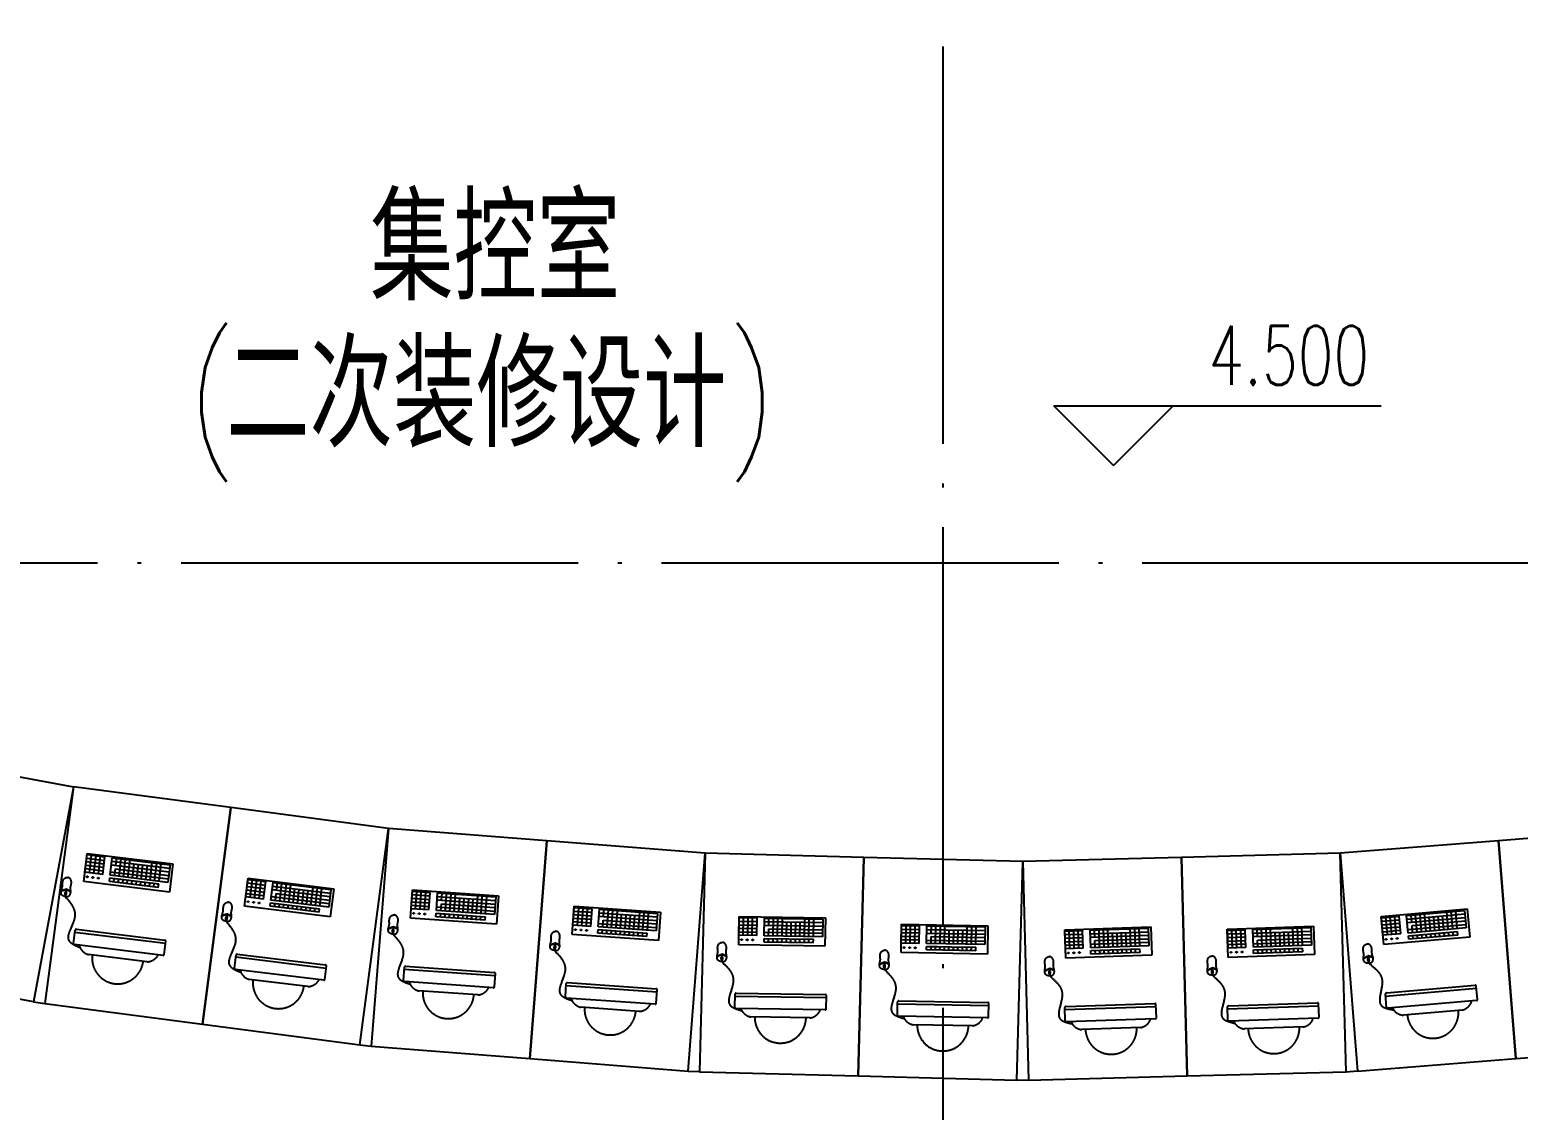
# Model space of a CAD drawing. Extents: x -93062 to 326984, y -142534 to 91021.
# Drawn here: x 34018 to 41514, y 31116 to 36556 of the extents above; entities that cross this region are included whole.
import ezdxf

# ---------------------------------------------------------------- set-up
doc = ezdxf.new("R2010")
doc.units = 0
doc.header["$LTSCALE"] = 1000
doc.header["$MEASUREMENT"] = 0
doc.linetypes.add('DASH', pattern=[0.35, 0.25, -0.1])
doc.linetypes.add('DOTE', pattern=[2.42, 2, -0.2, 0.02, -0.2])
for name, color, linetype in [('DIM_ELEV', 8, 'Continuous'), ('DOTE', 8, 'DOTE'), ('EQUIPMENT', 8, 'Continuous'), ('PUB_TEXT', 8, 'Continuous'), ('TEXT', 8, 'Continuous')]:
    doc.layers.add(name, color=color, linetype=linetype)
doc.styles.add('_TCH_DIM', font='SIMPLEX', dxfattribs={"bigfont": 'GBCBIG'})
doc.styles.add('HZTXT', font='geditxt.shx', dxfattribs={"width": 0.8, "bigfont": 'hztxt1.shx'})

# ---------------------------------------------------------------- blocks, each defined once
blk = doc.blocks.new('A$C2D237980')
at = {"layer": 'EQUIPMENT'}
for p, q in [((-15320.2, 5981.6), (-14730.3, 5872.2)), ((-14730.3, 5872.2), (-14930.7, 4790.7)), ((-14730.3, 5872.2), (-14873.8, 4781.6)), ((-14730.3, 5872.2), (-14873.8, 4781.6)), ((-13937.1, 5767.8), (-14730.3, 5872.2)), ((-13937.1, 5767.8), (-14730.3, 5872.2)), ((-14080.7, 4677.2), (-13937.1, 5767.8)), ((-13937.1, 5767.8), (-14080.7, 4677.2)), ((-14080.7, 4677.2), (-13937.1, 5767.8)), ((-13937.1, 5767.8), (-14080.7, 4677.2)), ((-13144, 5663.4), (-13937.1, 5767.8)), ((-13144, 5663.4), (-13937.1, 5767.8)), ((-13287.5, 4572.8), (-13144, 5663.4)), ((-13287.5, 4572.8), (-13144, 5663.4)), ((-13144, 5663.4), (-13230.3, 4566.8)), ((-13144, 5663.4), (-13230.3, 4566.8)), ((-12346.4, 5600.6), (-13144, 5663.4)), ((-12346.4, 5600.6), (-13144, 5663.4)), ((-6755.5, 5663.4), (-7553, 5600.7)), ((-12346.4, 5600.6), (-12432.7, 4504)), ((-12432.7, 4504), (-12346.4, 5600.6)), ((-12346.4, 5600.6), (-12432.7, 4504)), ((-12432.7, 4504), (-12346.4, 5600.6)), ((-11548.9, 5537.9), (-12346.4, 5600.6)), ((-11548.9, 5537.9), (-12346.4, 5600.6)), ((-7553, 5600.7), (-8350.5, 5537.9)), ((-7466.7, 4504), (-7553, 5600.7)), ((-7553, 5600.7), (-7466.7, 4504)), ((-11635.2, 4441.2), (-11548.9, 5537.9)), ((-11635.2, 4441.2), (-11548.9, 5537.9)), ((-11549.4, 5537.9), (-11578.2, 4438.3)), ((-10749.7, 5516.9), (-11549.4, 5537.9)), ((-10778.5, 4417.3), (-10749.7, 5516.9)), ((-10749.7, 5516.9), (-10778.5, 4417.3)), ((-9950, 5496), (-10749.7, 5516.9)), ((-9978.8, 4396.4), (-9950, 5496)), ((-9150.3, 5516.9), (-9950, 5496)), ((-9950, 5496), (-9921.2, 4396.4)), ((-8350.5, 5537.9), (-9150.3, 5516.9)), ((-9150.3, 5516.9), (-9121.5, 4417.3)), ((-9121.5, 4417.3), (-9150.3, 5516.9)), ((-8350.5, 5537.9), (-8264.2, 4441.3)), ((-8321.7, 4438.3), (-8350.5, 5537.9)), ((-14930.7, 4790.7), (-15520.7, 4900)), ((-14930.7, 4790.7), (-14873.8, 4781.6)), ((-14873.8, 4781.6), (-14080.7, 4677.2)), ((-14873.8, 4781.6), (-14080.7, 4677.2)), ((-14080.7, 4677.2), (-13287.5, 4572.8)), ((-14080.7, 4677.2), (-13287.5, 4572.8)), ((-13287.5, 4572.8), (-13230.3, 4566.8)), ((-13230.3, 4566.8), (-12432.7, 4504)), ((-13230.3, 4566.8), (-12432.7, 4504)), ((-12432.7, 4504), (-11635.2, 4441.2)), ((-12432.7, 4504), (-11635.2, 4441.2)), ((-8264.2, 4441.3), (-7466.7, 4504)), ((-7466.7, 4504), (-6669.2, 4566.8)), ((-11635.2, 4441.2), (-11578.2, 4439.8)), ((-11578.2, 4438.3), (-10778.5, 4417.3)), ((-9121.5, 4417.3), (-8321.7, 4438.3)), ((-8321.7, 4438.3), (-8264.3, 4442.8)), ((-10778.5, 4417.3), (-9978.8, 4396.4)), ((-9978.8, 4396.4), (-9921.2, 4397.9)), ((-9921.2, 4396.4), (-9121.5, 4417.3))]:
    blk.add_line(p, q, dxfattribs=at)
at = {"layer": 'EQUIPMENT', "linetype": 'DASH', "ltscale": 250}
for p, q in [((-14677.9, 5395.9), (-14660.5, 5537.5)), ((-14672.2, 5442.9), (-14661.3, 5531.1)), ((-14672.2, 5442.9), (-14661.3, 5531.1)), ((-14667.8, 5478.2), (-14578.3, 5467.2)), ((-14665.7, 5495.8), (-14576.2, 5484.8)), ((-14663.5, 5513.4), (-14574, 5502.4)), ((-14661.3, 5531.1), (-14571.8, 5520.1)), ((-14660.5, 5537.5), (-14229.3, 5484.6)), ((-14649.8, 5440.2), (-14639, 5528.3)), ((-14627.4, 5437.4), (-14616.6, 5525.6)), ((-14605, 5434.7), (-14594.2, 5522.8)), ((-14582.7, 5431.9), (-14571.8, 5520.1)), ((-14545.4, 5427.4), (-14534.6, 5515.5)), ((-14545.4, 5427.4), (-14534.6, 5515.5)), ((-14545.4, 5427.4), (-14534.6, 5515.5)), ((-14538.9, 5480.2), (-14248.1, 5444.5)), ((-14536.8, 5497.9), (-14245.9, 5462.2)), ((-14534.6, 5515.5), (-14243.7, 5479.8)), ((-14516.6, 5477.5), (-14512.2, 5512.8)), ((-14500.7, 5421.9), (-14489.9, 5510)), ((-14478.3, 5419.1), (-14467.5, 5507.3)), ((-14455.9, 5416.4), (-14445.1, 5504.5)), ((-14433.6, 5413.6), (-14424.9, 5484.1)), ((-14411.2, 5410.9), (-14402.5, 5481.4)), ((-14388.8, 5408.1), (-14380.2, 5478.6)), ((-14366.4, 5405.4), (-14357.8, 5475.9)), ((-14344.1, 5402.6), (-14333.2, 5490.8)), ((-14321.7, 5399.9), (-14310.9, 5488)), ((-14299.3, 5397.1), (-14288.5, 5485.3)), ((-14243.7, 5479.8), (-14254.6, 5391.6)), ((-14229.3, 5484.6), (-14246.7, 5343)), ((-14582.7, 5431.9), (-14672.2, 5442.9)), ((-14582.7, 5431.9), (-14672.2, 5442.9)), ((-14670, 5460.5), (-14580.5, 5449.6)), ((-14549.3, 5396), (-14547.1, 5413.6)), ((-14549.3, 5396), (-14547.1, 5413.6)), ((-14547.1, 5413.6), (-14492.2, 5406.9)), ((-14547.1, 5413.6), (-14301, 5383.4)), ((-14254.6, 5391.6), (-14545.4, 5427.4)), ((-14543.3, 5445), (-14252.4, 5409.3)), ((-14526.9, 5393.3), (-14524.7, 5410.9)), ((-14523.1, 5424.6), (-14518.7, 5459.9)), ((-14518.7, 5459.9), (-14250.2, 5426.9)), ((-14504.5, 5390.5), (-14502.4, 5408.1)), ((-14482.2, 5387.8), (-14480, 5405.4)), ((-14459.8, 5385), (-14457.6, 5402.6)), ((-14437.4, 5382.3), (-14435.2, 5399.9)), ((-14415, 5379.5), (-14412.9, 5397.1)), ((-13868.4, 5271), (-13851, 5412.6)), ((-13862.6, 5318), (-13851.8, 5406.1)), ((-13862.6, 5318), (-13851.8, 5406.1)), ((-13851.8, 5406.1), (-13762.3, 5395.1)), ((-13851, 5412.6), (-13419.7, 5359.6)), ((-13840.2, 5315.2), (-13829.4, 5403.3)), ((-13817.8, 5312.5), (-13807, 5400.6)), ((-13795.5, 5309.7), (-13784.7, 5397.8)), ((-14770.8, 5328.6), (-14771.8, 5320.1)), ((-14769.8, 5328.5), (-14770.8, 5320)), ((-14767.5, 5354.9), (-14768.7, 5345.2)), ((-14766.6, 5354.8), (-14767.7, 5345)), ((-14246.7, 5343), (-14677.9, 5395.9)), ((-14303.2, 5365.8), (-14549.3, 5396)), ((-14392.7, 5376.8), (-14390.5, 5394.4)), ((-14370.3, 5374), (-14368.1, 5391.7)), ((-14347.9, 5371.3), (-14345.7, 5388.9)), ((-14325.5, 5368.5), (-14323.4, 5386.2)), ((-14303.2, 5365.8), (-14301, 5383.4)), ((-13860.4, 5335.6), (-13770.9, 5324.6)), ((-13858.3, 5353.2), (-13768.8, 5342.2)), ((-13856.1, 5370.8), (-13766.6, 5359.8)), ((-13853.9, 5388.5), (-13764.4, 5377.5)), ((-13773.1, 5307), (-13762.3, 5395.1)), ((-13735.9, 5302.4), (-13725.1, 5390.5)), ((-13735.9, 5302.4), (-13725.1, 5390.5)), ((-13735.9, 5302.4), (-13725.1, 5390.5)), ((-13729.4, 5355.3), (-13438.5, 5319.6)), ((-13727.2, 5372.9), (-13436.3, 5337.2)), ((-13725.1, 5390.5), (-13434.2, 5354.8)), ((-13713.5, 5299.6), (-13709.2, 5334.9)), ((-13709.2, 5334.9), (-13440.7, 5301.9)), ((-13707, 5352.5), (-13702.7, 5387.8)), ((-13691.1, 5296.9), (-13680.3, 5385)), ((-13668.7, 5294.1), (-13657.9, 5382.3)), ((-13646.4, 5291.4), (-13635.6, 5379.5)), ((-13624, 5288.7), (-13615.3, 5359.2)), ((-13601.6, 5285.9), (-13593, 5356.4)), ((-13579.2, 5283.2), (-13570.6, 5353.7)), ((-13556.9, 5280.4), (-13548.2, 5350.9)), ((-13534.5, 5277.7), (-13523.7, 5365.8)), ((-13512.1, 5274.9), (-13501.3, 5363.1)), ((-13489.7, 5272.2), (-13478.9, 5360.3)), ((-13434.2, 5354.8), (-13445, 5266.7)), ((-13419.7, 5359.6), (-13437.1, 5218)), ((-13033, 5211.5), (-13023.1, 5353.8)), ((-13029.7, 5258.7), (-13023.5, 5347.3)), ((-13029.7, 5258.7), (-13023.5, 5347.3)), ((-13024.8, 5329.6), (-12934.8, 5323.3)), ((-13023.5, 5347.3), (-12933.6, 5341)), ((-13023.1, 5353.8), (-12589.6, 5323.5)), ((-13007.2, 5257.1), (-13001, 5345.7)), ((-12984.7, 5255.5), (-12978.5, 5344.1)), ((-12962.3, 5254), (-12956.1, 5342.6)), ((-12939.8, 5252.4), (-12933.6, 5341)), ((-12902.4, 5249.8), (-12896.2, 5338.4)), ((-12902.4, 5249.8), (-12896.2, 5338.4)), ((-12902.4, 5249.8), (-12896.2, 5338.4)), ((-12896.2, 5338.4), (-12603.8, 5317.9)), ((-12876.2, 5301.4), (-12873.7, 5336.8)), ((-12857.4, 5246.6), (-12851.2, 5335.2)), ((-12834.9, 5245.1), (-12828.7, 5333.6)), ((-12812.4, 5243.5), (-12806.2, 5332.1)), ((-12700, 5235.6), (-12693.8, 5324.2)), ((-12677.5, 5234.1), (-12671.3, 5322.6)), ((-12589.6, 5323.5), (-12599.6, 5181.2)), ((-13437.1, 5218), (-13868.4, 5271)), ((-13773.1, 5307), (-13862.6, 5318)), ((-13773.1, 5307), (-13862.6, 5318)), ((-13739.7, 5271), (-13737.6, 5288.7)), ((-13739.7, 5271), (-13737.6, 5288.7)), ((-13493.6, 5240.8), (-13739.7, 5271)), ((-13737.6, 5288.7), (-13682.6, 5281.9)), ((-13737.6, 5288.7), (-13491.4, 5258.4)), ((-13445, 5266.7), (-13735.9, 5302.4)), ((-13733.7, 5320), (-13442.8, 5284.3)), ((-13717.4, 5268.3), (-13715.2, 5285.9)), ((-13695, 5265.5), (-13692.8, 5283.2)), ((-13672.6, 5262.8), (-13670.4, 5280.4)), ((-13650.2, 5260), (-13648.1, 5277.7)), ((-13627.8, 5257.3), (-13625.7, 5274.9)), ((-13605.5, 5254.6), (-13603.3, 5272.2)), ((-13583.1, 5251.8), (-13580.9, 5269.4)), ((-13560.7, 5249.1), (-13558.6, 5266.7)), ((-13538.3, 5246.3), (-13536.2, 5263.9)), ((-13516, 5243.6), (-13513.8, 5261.2)), ((-13493.6, 5240.8), (-13491.4, 5258.4)), ((-12939.8, 5252.4), (-13029.7, 5258.7)), ((-12939.8, 5252.4), (-13029.7, 5258.7)), ((-13028.5, 5276.4), (-12938.5, 5270.1)), ((-13027.2, 5294.1), (-12937.3, 5287.8)), ((-13026, 5311.8), (-12936, 5305.5)), ((-12610, 5229.3), (-12902.4, 5249.8)), ((-12901.1, 5267.5), (-12608.8, 5247.1)), ((-12898.6, 5302.9), (-12606.3, 5282.5)), ((-12897.4, 5320.6), (-12605, 5300.2)), ((-12879.9, 5248.2), (-12877.4, 5283.6)), ((-12877.4, 5283.6), (-12607.5, 5264.8)), ((-12789.9, 5241.9), (-12785, 5312.8)), ((-12767.4, 5240.3), (-12762.5, 5311.2)), ((-12744.9, 5238.8), (-12740, 5309.6)), ((-12722.4, 5237.2), (-12717.5, 5308.1)), ((-12655, 5232.5), (-12648.8, 5321.1)), ((-12603.8, 5317.9), (-12610, 5229.3)), ((-12218, 5129), (-12208.1, 5271.4)), ((-12214.7, 5176.3), (-12208.5, 5264.8)), ((-12214.7, 5176.3), (-12208.5, 5264.8)), ((-12208.5, 5264.8), (-12118.6, 5258.6)), ((-12208.1, 5271.4), (-11774.6, 5241)), ((-12192.2, 5174.7), (-12186, 5263.3)), ((-12169.7, 5173.1), (-12163.6, 5261.7)), ((-12147.3, 5171.5), (-12141.1, 5260.1)), ((-12124.8, 5170), (-12118.6, 5258.6)), ((-12087.4, 5167.3), (-12081.2, 5255.9)), ((-12087.4, 5167.3), (-12081.2, 5255.9)), ((-12087.4, 5167.3), (-12081.2, 5255.9)), ((-12081.2, 5255.9), (-11788.8, 5235.5)), ((-12061.2, 5218.9), (-12058.7, 5254.4)), ((-12042.4, 5164.2), (-12036.2, 5252.8)), ((-12019.9, 5162.6), (-12013.7, 5251.2)), ((-11997.4, 5161.1), (-11991.2, 5249.6)), ((-8144.2, 5220.1), (-7711.3, 5257.9)), ((-8016.4, 5224.7), (-7724.4, 5250.2)), ((-7724.4, 5250.2), (-7716.7, 5161.8)), ((-7711.3, 5257.9), (-7698.9, 5115.8)), ((-13961.2, 5203.6), (-13962.2, 5195.1)), ((-13960.2, 5203.5), (-13961.3, 5195)), ((-13958, 5229.9), (-13959.2, 5220.2)), ((-13957, 5229.8), (-13958.2, 5220.1)), ((-12599.6, 5181.2), (-13033, 5211.5)), ((-12904.6, 5218.3), (-12903.3, 5236)), ((-12904.6, 5218.3), (-12903.3, 5236)), ((-12657.2, 5201), (-12904.6, 5218.3)), ((-12903.3, 5236), (-12848.1, 5232.1)), ((-12903.3, 5236), (-12655.9, 5218.7)), ((-12882.1, 5216.7), (-12880.8, 5234.4)), ((-12859.6, 5215.1), (-12858.3, 5232.8)), ((-12837.1, 5213.5), (-12835.9, 5231.3)), ((-12814.6, 5212), (-12813.4, 5229.7)), ((-12792.1, 5210.4), (-12790.9, 5228.1)), ((-12769.6, 5208.8), (-12768.4, 5226.5)), ((-12747.1, 5207.3), (-12745.9, 5225)), ((-12724.7, 5205.7), (-12723.4, 5223.4)), ((-12702.2, 5204.1), (-12700.9, 5221.8)), ((-12679.7, 5202.5), (-12678.4, 5220.3)), ((-12657.2, 5201), (-12655.9, 5218.7)), ((-12124.8, 5170), (-12214.7, 5176.3)), ((-12124.8, 5170), (-12214.7, 5176.3)), ((-12213.5, 5194), (-12123.5, 5187.7)), ((-12212.2, 5211.7), (-12122.3, 5205.4)), ((-12211, 5229.4), (-12121.1, 5223.1)), ((-12209.8, 5247.1), (-12119.8, 5240.8)), ((-12086.1, 5185.1), (-11793.8, 5164.6)), ((-12083.6, 5220.5), (-11791.3, 5200.1)), ((-12082.4, 5238.2), (-11790.1, 5217.8)), ((-12064.9, 5165.8), (-12062.4, 5201.2)), ((-12062.4, 5201.2), (-11792.5, 5182.3)), ((-11974.9, 5159.5), (-11970, 5230.4)), ((-11952.4, 5157.9), (-11947.5, 5228.8)), ((-11929.9, 5156.3), (-11925, 5227.2)), ((-11907.5, 5154.8), (-11902.5, 5225.6)), ((-11885, 5153.2), (-11878.8, 5241.8)), ((-11862.5, 5151.6), (-11856.3, 5240.2)), ((-11840, 5150.1), (-11833.8, 5238.6)), ((-11788.8, 5235.5), (-11795, 5146.9)), ((-11774.6, 5241), (-11784.6, 5098.7)), ((-11380.3, 5077.7), (-11377.8, 5220.4)), ((-11379.5, 5125), (-11377.9, 5213.8)), ((-11379.5, 5125), (-11377.9, 5213.8)), ((-11378.5, 5178.3), (-11288.4, 5176.7)), ((-11378.2, 5196.1), (-11288.1, 5194.5)), ((-11377.9, 5213.8), (-11287.8, 5212.3)), ((-11377.8, 5220.4), (-10943.4, 5212.8)), ((-11356.9, 5124.6), (-11355.4, 5213.4)), ((-11334.4, 5124.3), (-11332.8, 5213)), ((-11311.8, 5123.9), (-11310.3, 5212.7)), ((-11289.3, 5123.5), (-11287.8, 5212.3)), ((-11251.8, 5122.8), (-11250.3, 5211.6)), ((-11251.8, 5122.8), (-11250.3, 5211.6)), ((-11251.8, 5122.8), (-11250.3, 5211.6)), ((-11250.9, 5176.1), (-10957.9, 5171)), ((-11250.6, 5193.8), (-10957.5, 5188.7)), ((-11250.3, 5211.6), (-10957.2, 5206.5)), ((-11228.3, 5175.7), (-11227.7, 5211.2)), ((-11206.7, 5122), (-11205.2, 5210.8)), ((-11184.2, 5121.6), (-11182.6, 5210.4)), ((-11161.6, 5121.2), (-11160.1, 5210)), ((-11139.1, 5120.8), (-11137.9, 5191.9)), ((-11116.6, 5120.5), (-11115.3, 5191.5)), ((-11094, 5120.1), (-11092.8, 5191.1)), ((-11071.5, 5119.7), (-11070.2, 5190.7)), ((-11048.9, 5119.3), (-11047.4, 5208.1)), ((-11026.4, 5118.9), (-11024.9, 5207.7)), ((-11003.9, 5118.5), (-11002.3, 5207.3)), ((-10957.2, 5206.5), (-10958.8, 5117.7)), ((-10943.4, 5212.8), (-10945.9, 5070.1)), ((-10562.1, 5038.1), (-10559.6, 5180.7)), ((-10561.3, 5085.4), (-10559.7, 5174.2)), ((-10561.3, 5085.4), (-10559.7, 5174.2)), ((-10559.7, 5174.2), (-10469.6, 5172.6)), ((-10559.6, 5180.7), (-10125.2, 5173.1)), ((-10538.7, 5085), (-10537.2, 5173.8)), ((-10516.2, 5084.6), (-10514.6, 5173.4)), ((-10493.7, 5084.2), (-10492.1, 5173)), ((-10471.1, 5083.8), (-10469.6, 5172.6)), ((-10125.2, 5173.1), (-10127.7, 5030.5)), ((-8131.7, 5078), (-8144.2, 5220.1)), ((-8143.6, 5213.6), (-8053.8, 5221.4)), ((-8135.8, 5125.1), (-8143.6, 5213.6)), ((-8135.8, 5125.1), (-8143.6, 5213.6)), ((-8142, 5195.9), (-8052.2, 5203.7)), ((-8140.5, 5178.2), (-8050.7, 5186.1)), ((-8113.4, 5127.1), (-8121.1, 5215.5)), ((-8090.9, 5129), (-8098.7, 5217.5)), ((-8068.5, 5131), (-8076.2, 5219.5)), ((-8046, 5133), (-8053.8, 5221.4)), ((-8008.7, 5136.2), (-8016.4, 5224.7)), ((-8008.7, 5136.2), (-8016.4, 5224.7)), ((-8008.7, 5136.2), (-8016.4, 5224.7)), ((-8014.8, 5207), (-7722.9, 5232.6)), ((-8013.3, 5189.3), (-7721.3, 5214.9)), ((-8010.2, 5153.9), (-7718.3, 5179.5)), ((-7990.8, 5191.3), (-7993.9, 5226.7)), ((-7989.3, 5173.6), (-7719.8, 5197.2)), ((-7986.2, 5138.2), (-7989.3, 5173.6)), ((-7963.7, 5140.2), (-7971.5, 5228.6)), ((-7941.3, 5142.1), (-7949, 5230.6)), ((-7918.8, 5144.1), (-7926.6, 5232.6)), ((-7896.4, 5146.1), (-7902.6, 5216.8)), ((-7873.9, 5148), (-7880.1, 5218.8)), ((-7851.4, 5150), (-7857.6, 5220.8)), ((-7829, 5152), (-7835.2, 5222.7)), ((-7806.5, 5153.9), (-7814.3, 5242.4)), ((-7784.1, 5155.9), (-7791.8, 5244.4)), ((-7761.6, 5157.9), (-7769.4, 5246.3)), ((-14729.5, 5083.8), (-14721.3, 5150.9)), ((-14266.8, 5083.2), (-14722.7, 5139.1)), ((-14715.7, 5155.2), (-14269.7, 5100.5)), ((-13122.2, 5139.3), (-13122.8, 5130.8)), ((-13121.2, 5139.3), (-13121.8, 5130.7)), ((-13120.3, 5165.8), (-13121, 5156)), ((-13119.4, 5165.7), (-13120, 5155.9)), ((-11784.6, 5098.7), (-12218, 5129)), ((-12089.6, 5135.8), (-12088.3, 5153.6)), ((-12089.6, 5135.8), (-12088.3, 5153.6)), ((-11842.2, 5118.5), (-12089.6, 5135.8)), ((-12088.3, 5153.6), (-12033.1, 5149.7)), ((-12088.3, 5153.6), (-11841, 5136.3)), ((-11795, 5146.9), (-12087.4, 5167.3)), ((-12067.1, 5134.3), (-12065.8, 5152)), ((-12044.6, 5132.7), (-12043.4, 5150.4)), ((-12022.1, 5131.1), (-12020.9, 5148.8)), ((-11999.6, 5129.5), (-11998.4, 5147.3)), ((-11977.1, 5128), (-11975.9, 5145.7)), ((-11954.6, 5126.4), (-11953.4, 5144.1)), ((-11932.1, 5124.8), (-11930.9, 5142.5)), ((-11909.7, 5123.3), (-11908.4, 5141)), ((-11887.2, 5121.7), (-11885.9, 5139.4)), ((-11864.7, 5120.1), (-11863.4, 5137.8)), ((-11842.2, 5118.5), (-11841, 5136.3)), ((-11289.3, 5123.5), (-11379.5, 5125)), ((-11289.3, 5123.5), (-11379.5, 5125)), ((-11379.2, 5142.8), (-11289, 5141.2)), ((-11378.8, 5160.6), (-11288.7, 5159)), ((-11252.4, 5091.2), (-11252.1, 5109)), ((-11252.4, 5091.2), (-11252.1, 5109)), ((-11252.1, 5109), (-11196.7, 5108)), ((-11252.1, 5109), (-11004.1, 5104.7)), ((-10958.8, 5117.7), (-11251.8, 5122.8)), ((-11251.5, 5140.6), (-10958.5, 5135.5)), ((-11229.8, 5090.8), (-11229.5, 5108.6)), ((-11229.3, 5122.4), (-11228.6, 5157.9)), ((-11228.6, 5157.9), (-10958.2, 5153.2)), ((-11207.3, 5090.4), (-11207, 5108.2)), ((-11184.7, 5090), (-11184.4, 5107.8)), ((-11162.2, 5089.7), (-11161.9, 5107.4)), ((-11139.7, 5089.3), (-11139.4, 5107)), ((-11117.1, 5088.9), (-11116.8, 5106.6)), ((-11094.6, 5088.5), (-11094.3, 5106.2)), ((-11072, 5088.1), (-11071.7, 5105.8)), ((-11049.5, 5087.7), (-11049.2, 5105.4)), ((-11027, 5087.3), (-11026.6, 5105.1)), ((-11004.4, 5086.9), (-11004.1, 5104.7)), ((-10561, 5103.1), (-10470.8, 5101.6)), ((-10560.7, 5120.9), (-10470.5, 5119.3)), ((-10560.3, 5138.7), (-10470.2, 5137.1)), ((-10560, 5156.4), (-10469.9, 5154.8)), ((-10433.6, 5083.2), (-10432.1, 5171.9)), ((-10433.6, 5083.2), (-10432.1, 5171.9)), ((-10433.6, 5083.2), (-10432.1, 5171.9)), ((-10433.3, 5100.9), (-10140.3, 5095.8)), ((-10432.7, 5136.4), (-10139.7, 5131.3)), ((-10432.4, 5154.2), (-10139.4, 5149.1)), ((-10432.1, 5171.9), (-10139, 5166.8)), ((-10411.1, 5082.8), (-10410.5, 5118.3)), ((-10410.5, 5118.3), (-10140, 5113.6)), ((-10410.1, 5136), (-10409.5, 5171.5)), ((-10388.5, 5082.4), (-10387, 5171.2)), ((-10366, 5082), (-10364.4, 5170.8)), ((-10343.5, 5081.6), (-10341.9, 5170.4)), ((-10320.9, 5081.2), (-10319.7, 5152.2)), ((-10298.4, 5080.8), (-10297.1, 5151.8)), ((-10275.8, 5080.4), (-10274.6, 5151.4)), ((-10253.3, 5080), (-10252.1, 5151)), ((-10230.8, 5079.6), (-10229.2, 5168.4)), ((-10208.2, 5079.2), (-10206.7, 5168)), ((-10185.7, 5078.8), (-10184.1, 5167.6)), ((-10139, 5166.8), (-10140.6, 5078)), ((-9738.5, 5152.6), (-9304.3, 5167.8)), ((-9733.5, 5010.1), (-9738.5, 5152.6)), ((-9738.3, 5146.1), (-9648.1, 5149.2)), ((-9735.2, 5057.4), (-9738.3, 5146.1)), ((-9735.2, 5057.4), (-9738.3, 5146.1)), ((-9737.6, 5128.4), (-9647.5, 5131.5)), ((-9737, 5110.6), (-9646.9, 5113.7)), ((-9712.6, 5058.1), (-9715.7, 5146.9)), ((-9690.1, 5058.9), (-9693.2, 5147.7)), ((-9667.6, 5059.7), (-9670.7, 5148.5)), ((-9645.1, 5060.5), (-9648.1, 5149.2)), ((-9610.7, 5150.6), (-9317.8, 5160.8)), ((-9607.6, 5061.8), (-9610.7, 5150.6)), ((-9607.6, 5061.8), (-9610.7, 5150.6)), ((-9607.6, 5061.8), (-9610.7, 5150.6)), ((-9610.1, 5132.8), (-9317.2, 5143)), ((-9609.4, 5115.1), (-9316.5, 5125.3)), ((-9586.9, 5115.8), (-9588.1, 5151.3)), ((-9586.3, 5098.1), (-9315.9, 5107.5)), ((-9585, 5062.6), (-9586.3, 5098.1)), ((-9562.5, 5063.4), (-9565.6, 5152.1)), ((-9540, 5064.2), (-9543.1, 5152.9)), ((-9517.5, 5065), (-9520.6, 5153.7)), ((-9494.9, 5065.7), (-9497.4, 5136.7)), ((-9472.4, 5066.5), (-9474.9, 5137.5)), ((-9449.9, 5067.3), (-9452.3, 5138.3)), ((-9427.3, 5068.1), (-9429.8, 5139.1)), ((-9404.8, 5068.9), (-9407.9, 5157.6)), ((-9382.3, 5069.7), (-9385.4, 5158.4)), ((-9359.7, 5070.5), (-9362.8, 5159.2)), ((-9317.8, 5160.8), (-9314.7, 5072)), ((-9304.3, 5167.8), (-9299.3, 5025.2)), ((-8919.4, 5155.8), (-8485.1, 5171)), ((-8914.4, 5013.3), (-8919.4, 5155.8)), ((-8919.1, 5149.3), (-8829, 5152.5)), ((-8916, 5060.6), (-8919.1, 5149.3)), ((-8916, 5060.6), (-8919.1, 5149.3)), ((-8918.5, 5131.6), (-8828.4, 5134.7)), ((-8917.9, 5113.8), (-8827.8, 5117)), ((-8917.3, 5096.1), (-8827.1, 5099.2)), ((-8893.5, 5061.4), (-8896.6, 5150.1)), ((-8871, 5062.1), (-8874.1, 5150.9)), ((-8848.4, 5062.9), (-8851.5, 5151.7)), ((-8825.9, 5063.7), (-8829, 5152.5)), ((-8791.5, 5153.8), (-8498.6, 5164)), ((-8788.4, 5065), (-8791.5, 5153.8)), ((-8788.4, 5065), (-8791.5, 5153.8)), ((-8788.4, 5065), (-8791.5, 5153.8)), ((-8790.9, 5136), (-8498, 5146.2)), ((-8790.3, 5118.3), (-8497.4, 5128.5)), ((-8767.8, 5119.1), (-8769, 5154.6)), ((-8767.1, 5101.3), (-8496.8, 5110.7)), ((-8765.9, 5065.8), (-8767.1, 5101.3)), ((-8743.4, 5066.6), (-8746.5, 5155.3)), ((-8720.8, 5067.4), (-8723.9, 5156.1)), ((-8698.3, 5068.2), (-8701.4, 5156.9)), ((-8675.8, 5069), (-8678.3, 5140)), ((-8653.2, 5069.7), (-8655.7, 5140.7)), ((-8630.7, 5070.5), (-8633.2, 5141.5)), ((-8608.2, 5071.3), (-8610.7, 5142.3)), ((-8585.7, 5072.1), (-8588.8, 5160.9)), ((-8563.1, 5072.9), (-8566.2, 5161.6)), ((-8540.6, 5073.7), (-8543.7, 5162.4)), ((-8498.6, 5164), (-8495.5, 5075.2)), ((-8485.1, 5171), (-8480.1, 5028.4)), ((-8138.9, 5160.5), (-8049.1, 5168.4)), ((-8137.4, 5142.8), (-8047.6, 5150.7)), ((-8046, 5133), (-8135.8, 5125.1)), ((-8046, 5133), (-8135.8, 5125.1)), ((-7698.9, 5115.8), (-8131.7, 5078)), ((-7716.7, 5161.8), (-8008.7, 5136.2)), ((-8007.4, 5122.5), (-7760.4, 5144.1)), ((-8007.4, 5122.5), (-7952.3, 5127.3)), ((-8005.9, 5104.8), (-8007.4, 5122.5)), ((-8005.9, 5104.8), (-8007.4, 5122.5)), ((-7758.9, 5126.4), (-8005.9, 5104.8)), ((-7983.4, 5106.7), (-7985, 5124.4)), ((-7961, 5108.7), (-7962.5, 5126.4)), ((-7938.5, 5110.7), (-7940.1, 5128.4)), ((-7916.1, 5112.6), (-7917.6, 5130.3)), ((-7893.6, 5114.6), (-7895.2, 5132.3)), ((-7871.2, 5116.6), (-7872.7, 5134.3)), ((-7848.7, 5118.5), (-7850.2, 5136.2)), ((-7826.2, 5120.5), (-7827.8, 5138.2)), ((-7803.8, 5122.5), (-7805.3, 5140.1)), ((-7781.3, 5124.4), (-7782.9, 5142.1)), ((-7758.9, 5126.4), (-7760.4, 5144.1)), ((-14279.2, 5023.5), (-14725.1, 5078.3)), ((-14359.9, 4991.7), (-14654.6, 5027.9)), ((-13919.9, 4958.9), (-13911.7, 5025.9)), ((-13906.1, 5030.2), (-13460.2, 4975.5)), ((-12307.2, 5056.9), (-12307.8, 5048.4)), ((-12306.2, 5056.9), (-12306.8, 5048.3)), ((-12305.3, 5083.3), (-12306, 5073.6)), ((-12304.4, 5083.3), (-12305.1, 5073.5)), ((-11465.1, 5027.5), (-11465.3, 5017.7)), ((-11464.1, 5027.5), (-11464.3, 5017.7)), ((-10945.9, 5070.1), (-11380.3, 5077.7)), ((-11004.4, 5086.9), (-11252.4, 5091.2)), ((-10127.7, 5030.5), (-10562.1, 5038.1)), ((-10471.1, 5083.8), (-10561.3, 5085.4)), ((-10471.1, 5083.8), (-10561.3, 5085.4)), ((-10434.2, 5051.6), (-10433.9, 5069.3)), ((-10434.2, 5051.6), (-10433.9, 5069.3)), ((-10186.2, 5047.2), (-10434.2, 5051.6)), ((-10433.9, 5069.3), (-10378.5, 5068.4)), ((-10433.9, 5069.3), (-10185.9, 5065)), ((-10140.6, 5078), (-10433.6, 5083.2)), ((-10411.6, 5051.2), (-10411.3, 5068.9)), ((-10389.1, 5050.8), (-10388.8, 5068.5)), ((-10366.5, 5050.4), (-10366.2, 5068.1)), ((-10344, 5050), (-10343.7, 5067.8)), ((-10321.5, 5049.6), (-10321.2, 5067.4)), ((-10298.9, 5049.2), (-10298.6, 5067)), ((-10276.4, 5048.8), (-10276.1, 5066.6)), ((-10253.8, 5048.4), (-10253.5, 5066.2)), ((-10231.3, 5048), (-10231, 5065.8)), ((-10208.8, 5047.6), (-10208.5, 5065.4)), ((-10186.2, 5047.2), (-10185.9, 5065)), ((-9736.4, 5092.9), (-9646.3, 5096)), ((-9735.8, 5075.1), (-9645.7, 5078.2)), ((-9645.1, 5060.5), (-9735.2, 5057.4)), ((-9645.1, 5060.5), (-9735.2, 5057.4)), ((-9299.3, 5025.2), (-9733.5, 5010.1)), ((-9608.2, 5079.6), (-9315.3, 5089.8)), ((-9314.7, 5072), (-9607.6, 5061.8)), ((-9607.1, 5048), (-9359.3, 5056.6)), ((-9607.1, 5048), (-9551.8, 5049.9)), ((-9606.5, 5030.2), (-9607.1, 5048)), ((-9606.5, 5030.2), (-9607.1, 5048)), ((-9358.6, 5038.9), (-9606.5, 5030.2)), ((-9583.9, 5031), (-9584.6, 5048.8)), ((-9561.4, 5031.8), (-9562, 5049.6)), ((-9538.9, 5032.6), (-9539.5, 5050.3)), ((-9516.4, 5033.4), (-9517, 5051.1)), ((-9493.8, 5034.2), (-9494.4, 5051.9)), ((-9471.3, 5035), (-9471.9, 5052.7)), ((-9448.8, 5035.7), (-9449.4, 5053.5)), ((-9426.2, 5036.5), (-9426.9, 5054.3)), ((-9403.7, 5037.3), (-9404.3, 5055.1)), ((-9381.2, 5038.1), (-9381.8, 5055.9)), ((-9358.6, 5038.9), (-9359.3, 5056.6)), ((-8916.6, 5078.3), (-8826.5, 5081.5)), ((-8825.9, 5063.7), (-8916, 5060.6)), ((-8825.9, 5063.7), (-8916, 5060.6)), ((-8480.1, 5028.4), (-8914.4, 5013.3)), ((-8789, 5082.8), (-8496.2, 5093)), ((-8495.5, 5075.2), (-8788.4, 5065)), ((-8787.9, 5051.2), (-8540.1, 5059.9)), ((-8787.9, 5051.2), (-8732.6, 5053.1)), ((-8787.3, 5033.5), (-8787.9, 5051.2)), ((-8787.3, 5033.5), (-8787.9, 5051.2)), ((-8539.5, 5042.1), (-8787.3, 5033.5)), ((-8764.8, 5034.2), (-8765.4, 5052)), ((-8742.3, 5035), (-8742.9, 5052.8)), ((-8719.7, 5035.8), (-8720.4, 5053.6)), ((-8697.2, 5036.6), (-8697.8, 5054.3)), ((-8674.7, 5037.4), (-8675.3, 5055.1)), ((-8652.1, 5038.2), (-8652.8, 5055.9)), ((-8629.6, 5039), (-8630.2, 5056.7)), ((-8607.1, 5039.7), (-8607.7, 5057.5)), ((-8584.6, 5040.5), (-8585.2, 5058.3)), ((-8562, 5041.3), (-8562.6, 5059.1)), ((-8539.5, 5042.1), (-8540.1, 5059.9)), ((-13469.6, 4898.5), (-13915.6, 4953.3)), ((-13457.3, 4958.2), (-13913.1, 5014.2)), ((-13068.2, 4897.1), (-13063.5, 4964.5)), ((-12606.1, 4920.6), (-13064.3, 4952.7)), ((-13058.1, 4969.1), (-12609.9, 4937.8)), ((-11465.6, 5001), (-11465.7, 4992.5)), ((-11464.6, 5001), (-11464.7, 4992.4)), ((-10647.4, 4961.4), (-10647.5, 4952.8)), ((-10646.9, 4987.8), (-10647.1, 4978.1)), ((-10646.4, 4961.4), (-10646.5, 4952.8)), ((-10645.9, 4987.8), (-10646.1, 4978)), ((-9815.6, 4955.5), (-9815.2, 4945.7)), ((-9814.6, 4955.5), (-9814.3, 4945.7)), ((-8996.4, 4958.7), (-8996.1, 4948.9)), ((-8995.5, 4958.7), (-8995.1, 4948.9)), ((-8210.8, 5019.2), (-8210, 5009.4)), ((-8209.8, 5019.2), (-8209, 5009.5)), ((-8208.5, 4992.8), (-8207.8, 4984.2)), ((-8207.5, 4992.9), (-8206.8, 4984.3)), ((-13550.3, 4866.8), (-13845.1, 4902.9)), ((-12615.3, 4860.4), (-13063.5, 4891.8)), ((-12253.2, 4814.7), (-12248.5, 4882)), ((-12243.1, 4886.7), (-11794.9, 4855.4)), ((-9814.7, 4929), (-9814.4, 4920.4)), ((-9813.7, 4929), (-9813.4, 4920.5)), ((-8995.5, 4932.2), (-8995.2, 4923.7)), ((-8994.5, 4932.3), (-8994.2, 4923.7)), ((-8118.6, 4834.6), (-7671, 4873.8)), ((-12694.2, 4824.5), (-12990.5, 4845.2)), ((-11791.1, 4838.2), (-12249.3, 4870.2)), ((-11800.3, 4778), (-12248.5, 4809.3)), ((-11398.9, 4761.9), (-11397.8, 4829.5)), ((-10938.8, 4809.6), (-11398, 4817.6)), ((-11392.7, 4834.4), (-10943.5, 4826.6)), ((-8117.3, 4762), (-8123.2, 4829.2)), ((-7664.6, 4857.5), (-8122.1, 4817.4)), ((-11879.3, 4742), (-12175.5, 4762.7)), ((-10944.8, 4749), (-11394, 4756.9)), ((-10580.8, 4722.3), (-10579.6, 4789.8)), ((-10120.6, 4770), (-10579.8, 4778)), ((-10574.5, 4794.7), (-10125.3, 4786.9)), ((-9735.6, 4693.7), (-9738, 4761.2)), ((-9278.6, 4765.4), (-9737.6, 4749.4)), ((-9733.2, 4766.4), (-9284.1, 4782.1)), ((-8916.5, 4696.9), (-8918.8, 4764.4)), ((-8459.4, 4768.6), (-8918.4, 4752.6)), ((-8914, 4769.6), (-8465, 4785.3)), ((-7664.3, 4796.6), (-8111.8, 4757.4)), ((-7736.6, 4748.7), (-8032.4, 4722.8)), ((-11021.7, 4709), (-11318.7, 4714.1)), ((-10126.6, 4709.4), (-10575.8, 4717.2)), ((-10203.5, 4669.3), (-10500.5, 4674.5)), ((-9281.4, 4704.6), (-9730.5, 4688.9)), ((-9356.1, 4660.6), (-9652.9, 4650.2)), ((-8462.3, 4707.8), (-8911.3, 4692.1)), ((-8537, 4663.8), (-8833.8, 4653.4))]:
    blk.add_line(p, q, dxfattribs=at)
at = {"layer": 'EQUIPMENT', "linetype": 'DASH', "ltscale": 200}
for p, q in [((-14273.6, 5027.9), (-14265.4, 5094.9)), ((-13464.1, 4902.9), (-13455.8, 4969.9)), ((-12610, 4865.1), (-12605.3, 4932.4)), ((-11795, 4782.6), (-11790.3, 4850)), ((-10939.7, 4753.9), (-10938.5, 4821.5)), ((-7659.7, 4802), (-7665.6, 4869.3)), ((-10121.5, 4714.3), (-10120.4, 4781.8)), ((-9276.6, 4709.8), (-9279, 4777.3)), ((-8457.5, 4713), (-8459.8, 4780.5))]:
    blk.add_line(p, q, dxfattribs=at)
at = {"layer": 'EQUIPMENT', "linetype": 'DASH', "ltscale": 250}
for centre in [(-14660.7, 5419.5), (-14632.9, 5416), (-14605.1, 5412.6), (-13851.1, 5294.5), (-13823.3, 5291.1), (-13795.5, 5287.7), (-13017, 5235.8), (-12989.1, 5233.9), (-12961.2, 5231.9), (-12202.1, 5153.4), (-12174.1, 5151.5), (-12146.2, 5149.5), (-11365.6, 5102.9), (-11337.6, 5102.4), (-11309.6, 5101.9), (-8119.8, 5104.5), (-8091.8, 5107), (-8063.9, 5109.4), (-10547.4, 5063.2), (-10519.4, 5062.8), (-10491.4, 5062.3), (-9720.2, 5036), (-9692.2, 5036.9), (-9664.2, 5037.9), (-8901, 5039.2), (-8873, 5040.2), (-8845, 5041.1)]:
    blk.add_circle(centre, 3.1, dxfattribs=at)
for centre, radius, start, end in [((-14716.3, 5150.3), 5, 83.00373, 173), ((-14724.5, 5083.2), 5, 173, 263), ((-14637.5, 5091.4), 65.7, 194.11975, 254.92477), ((-14507.2, 5009.8), 129.3, 173.00373, 353.00373), ((-14361.1, 5057.4), 65.7, 271.07523, 331.88025), ((-13906.7, 5025.3), 5, 83.00373, 173), ((-13915, 4958.3), 5, 173, 263), ((-13827.9, 4966.4), 65.7, 194.11975, 254.92477), ((-13058.5, 4964.1), 5, 86.00373, 176), ((-13697.7, 4884.9), 129.3, 173.00373, 353.00373), ((-13551.5, 4932.5), 65.7, 271.07523, 331.88025), ((-13063.2, 4896.8), 5, 176, 266), ((-12976.7, 4909.4), 65.7, 197.11975, 257.92477), ((-12243.5, 4881.7), 5, 86.00373, 176), ((-12842.3, 4834.8), 129.3, 176.00373, 356.00373), ((-12698.9, 4890), 65.7, 274.07523, 334.88025), ((-12248.2, 4814.3), 5, 176, 266), ((-12161.7, 4827), 65.7, 197.11975, 257.92477), ((-11392.8, 4829.4), 5, 89.00373, 179), ((-8118.2, 4829.7), 5, 95.00373, 185), ((-12027.3, 4752.4), 129.3, 176.00373, 356.00373), ((-11883.9, 4807.6), 65.7, 274.07523, 334.88025), ((-11393.9, 4761.9), 5, 179, 269), ((-11308.2, 4779), 65.7, 200.11975, 260.92477), ((-11029.8, 4774.2), 65.7, 277.07523, 337.88025), ((-10574.6, 4789.7), 5, 89.00373, 179), ((-9733, 4761.4), 5, 92.00373, 182), ((-8913.8, 4764.6), 5, 92.00373, 182), ((-8112.3, 4762.4), 5, 185, 275), ((-8028.8, 4788.4), 65.7, 206.11975, 266.92477), ((-7884.5, 4735.8), 129.3, 185.00373, 5.00373), ((-7751.4, 4812.7), 65.7, 283.07523, 343.88025), ((-11170.2, 4711.6), 129.3, 179.00373, 359.00373), ((-10575.8, 4722.2), 5, 179, 269), ((-10490, 4739.4), 65.7, 200.11975, 260.92477), ((-10352, 4671.9), 129.3, 179.00373, 359.00373), ((-10211.6, 4734.5), 65.7, 277.07523, 337.88025), ((-9730.6, 4693.9), 5, 182, 272), ((-9645.9, 4715.5), 65.7, 203.11975, 263.92477), ((-9504.5, 4655.4), 129.3, 182.00373, 2.00373), ((-9367.6, 4725.3), 65.7, 280.07523, 340.88025), ((-8911.5, 4697.1), 5, 182, 272), ((-8826.8, 4718.8), 65.7, 203.11975, 263.92477), ((-8685.4, 4658.6), 129.3, 182.00373, 2.00373), ((-8548.5, 4728.5), 65.7, 280.07523, 340.88025)]:
    blk.add_arc(centre, radius, start, end, dxfattribs=at)
at = {"layer": 'EQUIPMENT', "linetype": 'DASH', "ltscale": 200}
for centre, start, end in [((-14270.4, 5095.5), 353, 83.00373), ((-14278.6, 5028.5), 263, 353), ((-13460.8, 4970.6), 353, 83.00373), ((-13469, 4903.5), 263, 353), ((-12610.3, 4932.8), 356, 86.00373), ((-7670.6, 4868.9), 5, 95.00373), ((-12615, 4865.4), 266, 356), ((-11795.3, 4850.4), 356, 86.00373), ((-10943.5, 4821.6), 359, 89.00373), ((-7664.7, 4801.6), 275, 5), ((-11800, 4783), 266, 356), ((-10944.7, 4754), 269, 359), ((-10125.4, 4781.9), 359, 89.00373), ((-9284, 4777.1), 2, 92.00373), ((-8464.8, 4780.3), 2, 92.00373), ((-10126.5, 4714.4), 269, 359), ((-9281.6, 4709.6), 272, 2), ((-8462.5, 4712.8), 272, 2)]:
    blk.add_arc(centre, 5, start, end, dxfattribs=at)
at = {"layer": 'EQUIPMENT', "linetype": 'DASH', "ltscale": 250}
for centre, major_axis in [((-14769.3, 5336.8), (-1.03, -8.42)), ((-14769.3, 5336.8), (-0.46, -3.78)), ((-13959.7, 5211.8), (-1.03, -8.42)), ((-13959.7, 5211.8), (-0.46, -3.78)), ((-13121.1, 5147.6), (-0.59, -8.46)), ((-13121.1, 5147.6), (-0.27, -3.8)), ((-12306.1, 5065.2), (-0.59, -8.46)), ((-12306.1, 5065.2), (-0.27, -3.8)), ((-11464.9, 5009.4), (-0.15, -8.48)), ((-11464.9, 5009.4), (-0.07, -3.81)), ((-10646.8, 4969.7), (-0.15, -8.48)), ((-10646.8, 4969.7), (-0.07, -3.81)), ((-8995.3, 4940.6), (0.3, -8.48)), ((-8208.8, 5001.1), (0.74, -8.45)), ((-8208.8, 5001.1), (0.33, -3.79)), ((-9814.5, 4937.4), (0.3, -8.48)), ((-9814.5, 4937.4), (0.13, -3.81)), ((-8995.3, 4940.6), (0.13, -3.81))]:
    blk.add_ellipse(centre, major_axis=major_axis, ratio=0.331977, dxfattribs=at)
for points in [[(-14771.3, 5320), (-14788.8, 5327.9), (-14792.7, 5345.6), (-14785.8, 5370.9), (-14785.3, 5385.2), (-14781.7, 5402.8), (-14770, 5414.8), (-14759.4, 5416.7)], [(-14771.3, 5320), (-14752.4, 5323.4), (-14744.4, 5339.7), (-14744.9, 5365.9), (-14742, 5379.9), (-14741.2, 5397.8), (-14749.6, 5412.3), (-14759.4, 5416.7)], [(-14792.5, 5346.6), (-14779.6, 5352.3), (-14767.5, 5354.9)], [(-14792.3, 5348.9), (-14779.3, 5354.6), (-14766.7, 5357.2)], [(-14744, 5343), (-14755.2, 5351.6), (-14766.7, 5357.2)], [(-14744.3, 5340.7), (-14755.5, 5349.4), (-14766.6, 5354.8)], [(-14771.3, 5320), (-14723.2, 5222.8), (-14754.2, 5099.8), (-14697.1, 5063.9)], [(-13961.8, 5195), (-13979.3, 5202.9), (-13983.1, 5220.7), (-13976.3, 5245.9), (-13975.7, 5260.2), (-13972.2, 5277.9), (-13960.5, 5289.9), (-13949.9, 5291.7)], [(-13961.8, 5195), (-13942.9, 5198.4), (-13934.8, 5214.7), (-13935.3, 5240.9), (-13932.4, 5254.9), (-13931.6, 5272.9), (-13940, 5287.4), (-13949.9, 5291.7)], [(-13983, 5221.7), (-13970, 5227.4), (-13958, 5229.9)], [(-13982.7, 5223.9), (-13969.7, 5229.6), (-13957.2, 5232.2)], [(-13961.8, 5195), (-13913.7, 5097.8), (-13944.6, 4974.8), (-13887.6, 4938.9)], [(-13934.4, 5218), (-13945.6, 5226.7), (-13957.2, 5232.2)], [(-13934.7, 5215.7), (-13945.9, 5224.4), (-13957, 5229.8)], [(-13122.3, 5130.7), (-13140.2, 5137.7), (-13145, 5155.2), (-13139.5, 5180.8), (-13139.7, 5195.1), (-13137, 5212.9), (-13126, 5225.5), (-13115.5, 5227.9)], [(-13122.3, 5130.7), (-13103.6, 5135.1), (-13096.4, 5151.8), (-13098.3, 5177.9), (-13096.1, 5192.1), (-13096.3, 5210.1), (-13105.5, 5224.1), (-13115.5, 5227.9)], [(-13144.9, 5156.2), (-13132.2, 5162.6), (-13120.3, 5165.8)], [(-13144.7, 5158.5), (-13132.1, 5164.9), (-13119.7, 5168.1)], [(-13122.3, 5130.7), (-13069.2, 5036.2), (-13093.7, 4911.8), (-13034.8, 4878.8)], [(-13096.2, 5155.1), (-13107.9, 5163.2), (-13119.7, 5168.1)], [(-13096.4, 5152.8), (-13108, 5160.9), (-13119.4, 5165.7)], [(-12307.3, 5048.3), (-12325.2, 5055.3), (-12330, 5072.8), (-12324.5, 5098.4), (-12324.7, 5112.7), (-12322, 5130.5), (-12311, 5143.1), (-12300.5, 5145.5)], [(-12307.3, 5048.3), (-12288.6, 5052.7), (-12281.4, 5069.4), (-12283.3, 5095.5), (-12281.1, 5109.6), (-12281.3, 5127.6), (-12290.5, 5141.6), (-12300.5, 5145.5)], [(-12329.9, 5073.8), (-12317.3, 5080.2), (-12305.3, 5083.3)], [(-12329.7, 5076.1), (-12317.1, 5082.4), (-12304.7, 5085.7)], [(-12307.3, 5048.3), (-12254.2, 4953.7), (-12278.7, 4829.3), (-12219.8, 4796.4)], [(-12281.2, 5072.7), (-12292.9, 5080.7), (-12304.7, 5085.7)], [(-12281.4, 5070.4), (-12293, 5078.5), (-12304.4, 5083.3)], [(-11465.2, 4992.4), (-11483.5, 4998.4), (-11489.2, 5015.7), (-11485, 5041.5), (-11485.9, 5055.8), (-11484.2, 5073.7), (-11473.9, 5086.9), (-11463.5, 5089.8)], [(-11489.1, 5019), (-11476.8, 5026), (-11464.6, 5029.9)], [(-11489.1, 5016.7), (-11476.8, 5023.7), (-11465.1, 5027.5)], [(-11465.2, 4992.4), (-11446.8, 4997.8), (-11440.5, 5014.8), (-11443.7, 5040.8), (-11442.3, 5055), (-11443.4, 5073), (-11453.3, 5086.5), (-11463.5, 5089.8)], [(-11440.5, 5018.1), (-11452.5, 5025.6), (-11464.6, 5029.9)], [(-11440.5, 5015.8), (-11452.5, 5023.3), (-11464.1, 5027.5)], [(-10647, 4952.7), (-10665.3, 4958.8), (-10671, 4976), (-10666.8, 5001.9), (-10667.8, 5016.1), (-10666.1, 5034.1), (-10655.7, 5047.2), (-10645.3, 5050.2)], [(-10647, 4952.7), (-10628.6, 4958.1), (-10622.3, 4975.2), (-10625.6, 5001.2), (-10624.1, 5015.4), (-10625.2, 5033.3), (-10635.1, 5046.9), (-10645.3, 5050.2)], [(-8207.3, 4984.2), (-8226, 4988.3), (-8233.5, 5004.9), (-8232.1, 5031), (-8234.5, 5045.1), (-8234.7, 5063.1), (-8225.7, 5077.3), (-8215.8, 5081.3)], [(-8207.3, 4984.2), (-8189.5, 4991.5), (-8185, 5009.1), (-8191, 5034.6), (-8191, 5048.9), (-8194, 5066.7), (-8205.2, 5079.1), (-8215.8, 5081.3)], [(-11465.2, 4992.4), (-11407.3, 4900.8), (-11425.2, 4775.2), (-11364.7, 4745.5)], [(-10670.9, 4979.3), (-10658.6, 4986.3), (-10646.4, 4990.2)], [(-10670.9, 4977), (-10658.6, 4984.1), (-10646.9, 4987.8)], [(-10647, 4952.7), (-10589.1, 4861.1), (-10607, 4735.6), (-10546.5, 4705.8)], [(-10622.3, 4978.5), (-10634.3, 4985.9), (-10646.4, 4990.2)], [(-10622.3, 4976.2), (-10634.4, 4983.6), (-10645.9, 4987.8)], [(-9813.9, 4920.4), (-9832.4, 4925.5), (-9839, 4942.4), (-9836.2, 4968.4), (-9837.9, 4982.6), (-9837.1, 5000.6), (-9827.4, 5014.3), (-9817.3, 5017.8)], [(-9839.1, 4945.7), (-9827.2, 4953.3), (-9815.2, 4957.9)], [(-9839, 4943.4), (-9827.1, 4951.1), (-9815.6, 4955.5)], [(-9813.9, 4920.4), (-9795.7, 4926.8), (-9790.4, 4944.1), (-9795, 4969.9), (-9794.3, 4984.2), (-9796.3, 5002), (-9806.9, 5015), (-9817.3, 5017.8)], [(-9790.5, 4947.4), (-9802.9, 4954.2), (-9815.2, 4957.9)], [(-9790.4, 4945.1), (-9802.8, 4951.9), (-9814.6, 4955.5)], [(-8994.7, 4923.6), (-9013.3, 4928.7), (-9019.8, 4945.6), (-9017, 4971.7), (-9018.7, 4985.9), (-9018, 5003.8), (-9008.3, 5017.5), (-8998.1, 5021)], [(-9019.9, 4948.9), (-9008, 4956.6), (-8996, 4961.1)], [(-9019.9, 4946.6), (-9007.9, 4954.3), (-8996.4, 4958.7)], [(-8994.7, 4923.6), (-8976.6, 4930), (-8971.2, 4947.3), (-8975.8, 4973.1), (-8975.1, 4987.4), (-8977.1, 5005.3), (-8987.7, 5018.2), (-8998.1, 5021)], [(-8971.3, 4950.6), (-8983.8, 4957.4), (-8996, 4961.1)], [(-8971.3, 4948.3), (-8983.7, 4955.1), (-8995.5, 4958.7)], [(-8233.8, 5008.2), (-8222.3, 5016.4), (-8210.5, 5021.6)], [(-8233.6, 5005.9), (-8222.1, 5014.2), (-8210.8, 5019.2)], [(-8185.3, 5012.4), (-8198.1, 5018.6), (-8210.5, 5021.6)], [(-8185.1, 5010.1), (-8197.9, 5016.3), (-8209.8, 5019.2)], [(-8207.3, 4984.2), (-8140, 4899.2), (-8144.8, 4772.4), (-8081.5, 4749.2)], [(-9813.9, 4920.4), (-9751.2, 4831.9), (-9762.5, 4705.6), (-9700.5, 4679.1)], [(-8994.7, 4923.6), (-8932, 4835.2), (-8943.4, 4708.9), (-8881.4, 4682.3)]]:
    blk.add_spline(points, degree=3, dxfattribs=at)

msp = doc.modelspace()

# ---------------------------------------------------------------- linework, layer by layer
at = {"layer": 'DIM_ELEV'}
for p, q in [((39476, 34363), (39176, 34663)), ((39176, 34663), (40823.5, 34663)), ((39476, 34363), (39776, 34663))]:
    msp.add_line(p, q, dxfattribs=at)
at = {"layer": 'DOTE'}
msp.add_line((22679.9, 33872.1), (51585.9, 33872.1), dxfattribs=at)
msp.add_lwpolyline([(38618.4, 22372.1), (38618.4, 86156)], dxfattribs=at)

# ---------------------------------------------------------------- block references
at = {"layer": 'EQUIPMENT'}
msp.add_blockref('A$C2D237980', (48968.4, 26872.1), dxfattribs=at)

# ---------------------------------------------------------------- texts
at = {"layer": 'PUB_TEXT', "style": '_TCH_DIM', "width": 0.705882}
msp.add_text('4.500', height=297.5, dxfattribs=at).set_placement((39953.5, 34768))
at = {"layer": 'TEXT', "style": 'HZTXT', "width": 0.8}
for s, p in [('集控室', (35732, 35193.5)), ('(', (34811, 34455.5)), ('二次装修设计', (35007, 34455.5)), (')', (37527, 34455.5))]:
    msp.add_text(s, height=525, dxfattribs=at).set_placement(p)

doc.saveas('drawing.dxf')
